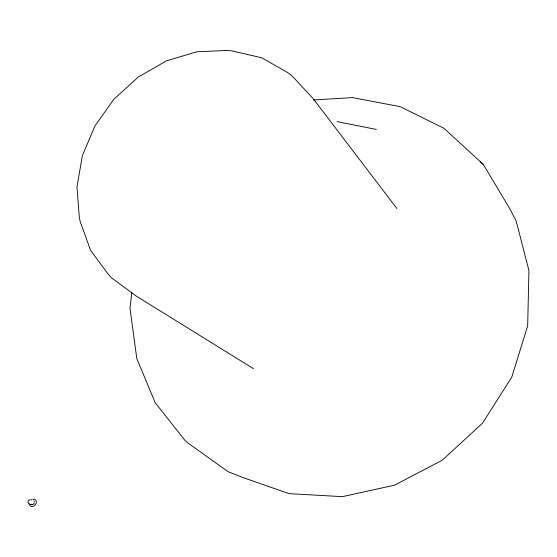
<?xml version="1.0" encoding="UTF-8"?>
<svg xmlns="http://www.w3.org/2000/svg" width="557" height="557" viewBox="0 0 557 557"><rect width="100%" height="100%" fill="white"/><g stroke="black" fill="none" stroke-linecap="round" stroke-linejoin="round"><path stroke-width="0.84" d="M131.779 292.655L129.997 308.167L136.799 358.499L155.159 402.641L184.98 440.427L188.099 443.135L228.085 471.695L242.281 477.293L289.076 493.641L340.369 496.545L343.237 496.461L394.516 485.203L442.3 460.2L482.543 423.167L511.792 377.082L527.674 325.817L528.934 270.542L516.186 221.025L509.383 208.012L483.392 164.531L443.915 128.27L400.239 106.665L352.49 97.6L313.278 99.995M30.28 499.803C26.012 499.65 28.115 505.86 31.993 504.503M337.076 121.586L376.344 129.447M33.845 498.94C40.807 501.411 31.498 511.229 29.194 503.827M32.926 499.497L33.566 499.754M253.484 368.685L136.409 296.164L111.811 278.089L108.406 274.476L90.533 250.246L80.194 221.54L79.338 217.46L76.977 186.929L82.325 155.835L94.892 126.028L113.879 99.271L138.15 77.117L166.313 60.929L196.725 51.787L227.569 50.429L231.705 50.854L261.713 57.768L288.115 72.828L292.084 75.884L313.034 98.471L396.89 208.506M480.266 161.669L483.392 164.531M33.9 501.015A2.075 1.755 -73 0 1 34.311 501.913M34.249 502.978A2.075 1.755 -73 0 1 32.912 504.468M32.445 504.551A2.075 1.755 -73 0 1 31.575 504.308M31.129 499.984A3.196 2.701 -73 0 1 31.784 499.58"/></g></svg>
